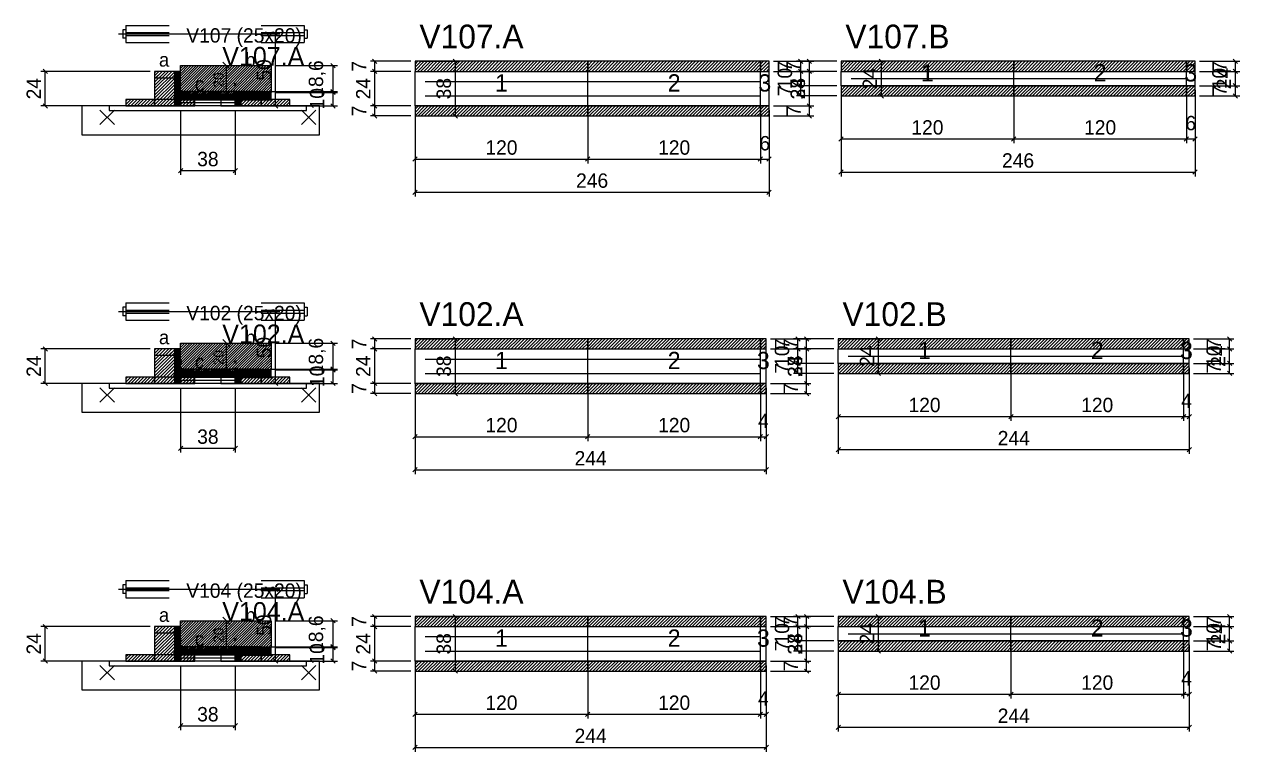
# Model space of a CAD drawing. Extents: x -9000 to 3070, y -3947 to 1250.
# Drawn here: x -69 to 776, y -1245 to -739 of the extents above; entities that cross this region are included whole.
import ezdxf
from ezdxf.enums import TextEntityAlignment as Align

# ---------------------------------------------------------------- set-up
doc = ezdxf.new("R2010")
doc.units = 0
for name, color, linetype in [('5', 5, 'Continuous'), ('BARRA_ANCORAGEM', 126, 'Continuous'), ('barrote', 126, 'Continuous'), ('CONCRETO', 251, 'Continuous'), ('COTA', 241, 'Continuous'), ('Cota Seção (2x)', 241, 'Continuous'), ('detalhes', 7, 'Continuous'), ('Hachura', 251, 'Continuous'), ('HACHURACONCRETO', 251, 'Continuous'), ('Madeira', 126, 'Continuous'), ('NOMENCLATURA', 7, 'Continuous'), ('Painéis', 200, 'Continuous'), ('presilha', 224, 'Continuous'), ('SARR_2.2x5', 40, 'Continuous'), ('SARR_2.2x7', 40, 'Continuous'), ('SARRAFO_2_2X7', 40, 'Continuous'), ('SCO-___-LAJ', 224, 'Continuous'), ('TENSOR', 224, 'Continuous'), ('Texto Seção', 7, 'Continuous')]:
    doc.layers.add(name, color=color, linetype=linetype)
doc.dimstyles.new('PAINEL', dxfattribs={"dimtxt": 10, "dimasz": 3, "dimexe": 3, "dimexo": 3, "dimgap": 3, "dimtad": 1, "dimblk": 'OBLIQUE', "dimblk1": 'OBLIQUE', "dimcen": 2.5, "dimclrd": 4, "dimclre": 4, "dimclrt": 240, "dimazin": 3, "dimtfac": 1, "dimtmove": 0, "dimatfit": 3})
doc.dimstyles.new('SECAO2X', dxfattribs={"dimtxt": 7, "dimasz": 5, "dimexe": 3, "dimexo": 3, "dimgap": 2, "dimtad": 3, "dimblk": 'OBLIQUE', "dimblk1": 'OBLIQUE', "dimcen": 2.5, "dimclrd": 4, "dimclre": 4, "dimclrt": 1, "dimazin": 3, "dimtfac": 1, "dimtmove": 0, "dimatfit": 3})

# ---------------------------------------------------------------- blocks, each defined once
blk = doc.blocks.new('PAR_ESQ')
for p, q in [((-1, -1), (1, 1)), ((-1, 1), (1, -1))]:
    blk.add_line(p, q)
blk = doc.blocks.new('PAR_FUNDO_ESQ')
for p, q in [((-1, -1), (1, 1)), ((-1, 1), (1, -1))]:
    blk.add_line(p, q)
blk = doc.blocks.new('PAR_FUNDO_DIR')
for p, q in [((-1, -1), (1, 1)), ((-1, 1), (1, -1))]:
    blk.add_line(p, q)
blk = doc.blocks.new('par_int_esq')
for p, q in [((-1, -1), (1, 1)), ((-1, 1), (1, -1))]:
    blk.add_line(p, q)
blk = doc.blocks.new('par_int_dir')
for p, q in [((-1, -1), (1, 1)), ((-1, 1), (1, -1))]:
    blk.add_line(p, q)
blk = doc.blocks.new('_OBLIQUE')
at = {"color": 0, "linetype": 'BYBLOCK'}
blk.add_line((-0.5, -0.5), (0.5, 0.5), dxfattribs=at)

msp = doc.modelspace()

# ---------------------------------------------------------------- hatches: boundary and pattern name
at = {"layer": 'COTA'}
h = msp.add_hatch(dxfattribs=at)
h.set_pattern_fill('ANSI31', scale=0.4)
h.paths.add_polyline_path([(40, -788), (40, -768), (103, -768), (103, -786.6), (78, -786.6), (78, -788)])
h = msp.add_hatch(dxfattribs=at)
h.set_pattern_fill('ANSI31', scale=0.5)
h.paths.add_polyline_path([(203, -772), (323, -772), (323, -765), (203, -765)])
h = msp.add_hatch(dxfattribs=at)
h.set_pattern_fill('ANSI31', scale=0.5)
h.paths.add_polyline_path([(323, -772), (443, -772), (443, -765), (323, -765)])
h = msp.add_hatch(dxfattribs=at)
h.set_pattern_fill('ANSI31', scale=0.5)
h.paths.add_polyline_path([(443, -772), (449, -772), (449, -765), (443, -765)])
h = msp.add_hatch(dxfattribs=at)
h.set_pattern_fill('ANSI31', scale=0.5)
h.paths.add_polyline_path([(499, -772), (619, -772), (619, -765), (499, -765)])
h = msp.add_hatch(dxfattribs=at)
h.set_pattern_fill('ANSI31', scale=0.5)
h.paths.add_polyline_path([(619, -772), (739, -772), (739, -765), (619, -765)])
h = msp.add_hatch(dxfattribs=at)
h.set_pattern_fill('ANSI31', scale=0.5)
h.paths.add_polyline_path([(739, -772), (745, -772), (745, -765), (739, -765)])
h = msp.add_hatch(dxfattribs=at)
h.set_pattern_fill('ANSI31', scale=0.5)
h.paths.add_polyline_path([(499, -789), (619, -789), (619, -782), (499, -782)])
h = msp.add_hatch(dxfattribs=at)
h.set_pattern_fill('ANSI31', scale=0.5)
h.paths.add_polyline_path([(619, -789), (739, -789), (739, -782), (619, -782)])
h = msp.add_hatch(dxfattribs=at)
h.set_pattern_fill('ANSI31', scale=0.5)
h.paths.add_polyline_path([(739, -789), (745, -789), (745, -782), (739, -782)])
h = msp.add_hatch(dxfattribs=at)
h.set_pattern_fill('ANSI31', scale=0.5)
h.paths.add_polyline_path([(203, -803), (323, -803), (323, -796), (203, -796)])
h = msp.add_hatch(dxfattribs=at)
h.set_pattern_fill('ANSI31', scale=0.5)
h.paths.add_polyline_path([(323, -803), (443, -803), (443, -796), (323, -796)])
h = msp.add_hatch(dxfattribs=at)
h.set_pattern_fill('ANSI31', scale=0.5)
h.paths.add_polyline_path([(443, -803), (449, -803), (449, -796), (443, -796)])
h = msp.add_hatch(dxfattribs=at)
h.set_pattern_fill('ANSI31', scale=0.4)
h.paths.add_polyline_path([(40, -981), (40, -961), (103, -961), (103, -979.6), (78, -979.6), (78, -981)])
h = msp.add_hatch(dxfattribs=at)
h.set_pattern_fill('ANSI31', scale=0.5)
h.paths.add_polyline_path([(203, -965), (323, -965), (323, -958), (203, -958)])
h = msp.add_hatch(dxfattribs=at)
h.set_pattern_fill('ANSI31', scale=0.5)
h.paths.add_polyline_path([(323, -965), (443, -965), (443, -958), (323, -958)])
h = msp.add_hatch(dxfattribs=at)
h.set_pattern_fill('ANSI31', scale=0.5)
h.paths.add_polyline_path([(443, -965), (447, -965), (447, -958), (443, -958)])
h = msp.add_hatch(dxfattribs=at)
h.set_pattern_fill('ANSI31', scale=0.5)
h.paths.add_polyline_path([(497, -965), (617, -965), (617, -958), (497, -958)])
h = msp.add_hatch(dxfattribs=at)
h.set_pattern_fill('ANSI31', scale=0.5)
h.paths.add_polyline_path([(617, -965), (737, -965), (737, -958), (617, -958)])
h = msp.add_hatch(dxfattribs=at)
h.set_pattern_fill('ANSI31', scale=0.5)
h.paths.add_polyline_path([(737, -965), (741, -965), (741, -958), (737, -958)])
h = msp.add_hatch(dxfattribs=at)
h.set_pattern_fill('ANSI31', scale=0.5)
h.paths.add_polyline_path([(497, -982), (617, -982), (617, -975), (497, -975)])
h = msp.add_hatch(dxfattribs=at)
h.set_pattern_fill('ANSI31', scale=0.5)
h.paths.add_polyline_path([(617, -982), (737, -982), (737, -975), (617, -975)])
h = msp.add_hatch(dxfattribs=at)
h.set_pattern_fill('ANSI31', scale=0.5)
h.paths.add_polyline_path([(737, -982), (741, -982), (741, -975), (737, -975)])
h = msp.add_hatch(dxfattribs=at)
h.set_pattern_fill('ANSI31', scale=0.5)
h.paths.add_polyline_path([(203, -996), (323, -996), (323, -989), (203, -989)])
h = msp.add_hatch(dxfattribs=at)
h.set_pattern_fill('ANSI31', scale=0.5)
h.paths.add_polyline_path([(323, -996), (443, -996), (443, -989), (323, -989)])
h = msp.add_hatch(dxfattribs=at)
h.set_pattern_fill('ANSI31', scale=0.5)
h.paths.add_polyline_path([(443, -996), (447, -996), (447, -989), (443, -989)])
h = msp.add_hatch(dxfattribs=at)
h.set_pattern_fill('ANSI31', scale=0.4)
h.paths.add_polyline_path([(40, -1174), (40, -1154), (103, -1154), (103, -1172.6), (78, -1172.6), (78, -1174)])
h = msp.add_hatch(dxfattribs=at)
h.set_pattern_fill('ANSI31', scale=0.5)
h.paths.add_polyline_path([(203, -1158), (323, -1158), (323, -1151), (203, -1151)])
h = msp.add_hatch(dxfattribs=at)
h.set_pattern_fill('ANSI31', scale=0.5)
h.paths.add_polyline_path([(323, -1158), (443, -1158), (443, -1151), (323, -1151)])
h = msp.add_hatch(dxfattribs=at)
h.set_pattern_fill('ANSI31', scale=0.5)
h.paths.add_polyline_path([(443, -1158), (447, -1158), (447, -1151), (443, -1151)])
h = msp.add_hatch(dxfattribs=at)
h.set_pattern_fill('ANSI31', scale=0.5)
h.paths.add_polyline_path([(497, -1158), (617, -1158), (617, -1151), (497, -1151)])
h = msp.add_hatch(dxfattribs=at)
h.set_pattern_fill('ANSI31', scale=0.5)
h.paths.add_polyline_path([(617, -1158), (737, -1158), (737, -1151), (617, -1151)])
h = msp.add_hatch(dxfattribs=at)
h.set_pattern_fill('ANSI31', scale=0.5)
h.paths.add_polyline_path([(737, -1158), (741, -1158), (741, -1151), (737, -1151)])
h = msp.add_hatch(dxfattribs=at)
h.set_pattern_fill('ANSI31', scale=0.5)
h.paths.add_polyline_path([(497, -1175), (617, -1175), (617, -1168), (497, -1168)])
h = msp.add_hatch(dxfattribs=at)
h.set_pattern_fill('ANSI31', scale=0.5)
h.paths.add_polyline_path([(617, -1175), (737, -1175), (737, -1168), (617, -1168)])
h = msp.add_hatch(dxfattribs=at)
h.set_pattern_fill('ANSI31', scale=0.5)
h.paths.add_polyline_path([(737, -1175), (741, -1175), (741, -1168), (737, -1168)])
h = msp.add_hatch(dxfattribs=at)
h.set_pattern_fill('ANSI31', scale=0.5)
h.paths.add_polyline_path([(203, -1189), (323, -1189), (323, -1182), (203, -1182)])
h = msp.add_hatch(dxfattribs=at)
h.set_pattern_fill('ANSI31', scale=0.5)
h.paths.add_polyline_path([(323, -1189), (443, -1189), (443, -1182), (323, -1182)])
h = msp.add_hatch(dxfattribs=at)
h.set_pattern_fill('ANSI31', scale=0.5)
h.paths.add_polyline_path([(443, -1189), (447, -1189), (447, -1182), (443, -1182)])
at = {"layer": 'Hachura'}
h = msp.add_hatch(dxfattribs=at)
h.set_pattern_fill('ANSI31', scale=0.5)
h.paths.add_polyline_path([(22, -796), (36, -796), (36, -772), (22, -772)])
h = msp.add_hatch(dxfattribs=at)
h.set_pattern_fill('ANSI31', scale=0.5)
h.paths.add_polyline_path([(22, -776.4), (36, -776.4), (36, -772), (22, -772)])
h = msp.add_hatch(dxfattribs=at)
h.set_pattern_fill('SOLID')
h.paths.add_polyline_path([(36, -796), (40, -796), (40, -772), (36, -772)])
h = msp.add_hatch(dxfattribs=at)
h.set_pattern_fill('ANSI31', scale=0.5)
h.paths.add_polyline_path([(2, -796), (22, -796), (22, -791.6), (2, -791.6)])
h = msp.add_hatch(dxfattribs=at)
h.set_pattern_fill('SOLID')
h.paths.add_polyline_path([(40, -791.6), (78, -791.6), (78, -788), (40, -788)])
h = msp.add_hatch(dxfattribs=at)
h.set_pattern_fill('ANSI31', scale=0.5)
h.paths.add_polyline_path([(40, -796), (50, -796), (50, -791.6), (40, -791.6)])
h = msp.add_hatch(dxfattribs=at)
h.set_pattern_fill('SOLID')
h.paths.add_polyline_path([(78, -796), (82, -796), (82, -786), (78, -786)])
h = msp.add_hatch(dxfattribs=at)
h.set_pattern_fill('SOLID')
h.paths.add_polyline_path([(78, -786), (103, -786), (103, -792), (78, -792)])
h = msp.add_hatch(dxfattribs=at)
h.set_pattern_fill('ANSI31', scale=0.5)
h.paths.add_polyline_path([(82, -796), (96, -796), (96, -786), (82, -786)])
h = msp.add_hatch(dxfattribs=at)
h.set_pattern_fill('ANSI31', scale=0.5)
h.paths.add_polyline_path([(82, -790.4), (96, -790.4), (96, -786), (82, -786)])
h = msp.add_hatch(dxfattribs=at)
h.set_pattern_fill('ANSI31', scale=0.5)
h.paths.add_polyline_path([(96, -796), (116, -796), (116, -791.6), (96, -791.6)])
h = msp.add_hatch(dxfattribs=at)
h.set_pattern_fill('ANSI31', scale=0.5)
h.paths.add_polyline_path([(22, -989), (36, -989), (36, -965), (22, -965)])
h = msp.add_hatch(dxfattribs=at)
h.set_pattern_fill('ANSI31', scale=0.5)
h.paths.add_polyline_path([(22, -969.4), (36, -969.4), (36, -965), (22, -965)])
h = msp.add_hatch(dxfattribs=at)
h.set_pattern_fill('SOLID')
h.paths.add_polyline_path([(36, -989), (40, -989), (40, -965), (36, -965)])
h = msp.add_hatch(dxfattribs=at)
h.set_pattern_fill('SOLID')
h.paths.add_polyline_path([(78, -989), (82, -989), (82, -979), (78, -979)])
h = msp.add_hatch(dxfattribs=at)
h.set_pattern_fill('SOLID')
h.paths.add_polyline_path([(78, -979), (103, -979), (103, -985), (78, -985)])
h = msp.add_hatch(dxfattribs=at)
h.set_pattern_fill('ANSI31', scale=0.5)
h.paths.add_polyline_path([(82, -989), (96, -989), (96, -979), (82, -979)])
h = msp.add_hatch(dxfattribs=at)
h.set_pattern_fill('ANSI31', scale=0.5)
h.paths.add_polyline_path([(82, -983.4), (96, -983.4), (96, -979), (82, -979)])
h = msp.add_hatch(dxfattribs=at)
h.set_pattern_fill('ANSI31', scale=0.5)
h.paths.add_polyline_path([(2, -989), (22, -989), (22, -984.6), (2, -984.6)])
h = msp.add_hatch(dxfattribs=at)
h.set_pattern_fill('SOLID')
h.paths.add_polyline_path([(40, -984.6), (78, -984.6), (78, -981), (40, -981)])
h = msp.add_hatch(dxfattribs=at)
h.set_pattern_fill('ANSI31', scale=0.5)
h.paths.add_polyline_path([(40, -989), (50, -989), (50, -984.6), (40, -984.6)])
h = msp.add_hatch(dxfattribs=at)
h.set_pattern_fill('ANSI31', scale=0.5)
h.paths.add_polyline_path([(96, -989), (116, -989), (116, -984.6), (96, -984.6)])
h = msp.add_hatch(dxfattribs=at)
h.set_pattern_fill('ANSI31', scale=0.5)
h.paths.add_polyline_path([(22, -1182), (36, -1182), (36, -1158), (22, -1158)])
h = msp.add_hatch(dxfattribs=at)
h.set_pattern_fill('ANSI31', scale=0.5)
h.paths.add_polyline_path([(22, -1162.4), (36, -1162.4), (36, -1158), (22, -1158)])
h = msp.add_hatch(dxfattribs=at)
h.set_pattern_fill('SOLID')
h.paths.add_polyline_path([(36, -1182), (40, -1182), (40, -1158), (36, -1158)])
h = msp.add_hatch(dxfattribs=at)
h.set_pattern_fill('SOLID')
h.paths.add_polyline_path([(78, -1182), (82, -1182), (82, -1172), (78, -1172)])
h = msp.add_hatch(dxfattribs=at)
h.set_pattern_fill('SOLID')
h.paths.add_polyline_path([(78, -1172), (103, -1172), (103, -1178), (78, -1178)])
h = msp.add_hatch(dxfattribs=at)
h.set_pattern_fill('ANSI31', scale=0.5)
h.paths.add_polyline_path([(82, -1182), (96, -1182), (96, -1172), (82, -1172)])
h = msp.add_hatch(dxfattribs=at)
h.set_pattern_fill('ANSI31', scale=0.5)
h.paths.add_polyline_path([(82, -1176.4), (96, -1176.4), (96, -1172), (82, -1172)])
h = msp.add_hatch(dxfattribs=at)
h.set_pattern_fill('ANSI31', scale=0.5)
h.paths.add_polyline_path([(2, -1182), (22, -1182), (22, -1177.6), (2, -1177.6)])
h = msp.add_hatch(dxfattribs=at)
h.set_pattern_fill('SOLID')
h.paths.add_polyline_path([(40, -1177.6), (78, -1177.6), (78, -1174), (40, -1174)])
h = msp.add_hatch(dxfattribs=at)
h.set_pattern_fill('ANSI31', scale=0.5)
h.paths.add_polyline_path([(40, -1182), (50, -1182), (50, -1177.6), (40, -1177.6)])
h = msp.add_hatch(dxfattribs=at)
h.set_pattern_fill('ANSI31', scale=0.5)
h.paths.add_polyline_path([(96, -1182), (116, -1182), (116, -1177.6), (96, -1177.6)])
at = {"layer": 'HACHURACONCRETO'}
h = msp.add_hatch(dxfattribs=at)
h.set_pattern_fill('ANSI31', scale=0.3)
h.paths.add_polyline_path([(40, -791.6), (78, -791.6), (78, -786), (40, -786)])
h = msp.add_hatch(dxfattribs=at)
h.set_pattern_fill('ANSI31', scale=0.3)
h.paths.add_polyline_path([(40, -984.6), (78, -984.6), (78, -979), (40, -979)])
h = msp.add_hatch(dxfattribs=at)
h.set_pattern_fill('ANSI31', scale=0.3)
h.paths.add_polyline_path([(40, -1177.6), (78, -1177.6), (78, -1172), (40, -1172)])

# ---------------------------------------------------------------- linework, layer by layer
for p, q in [((0, -743), (0, -749)), ((2, -743), (0, -743)), ((2, -740), (32, -740)), ((2, -740), (2, -752)), ((96, -740), (126, -740)), ((126, -740), (126, -752)), ((126, -743), (128, -743)), ((128, -743), (128, -749)), ((2, -749), (0, -749)), ((2, -745), (32, -745)), ((2, -747), (32, -747)), ((96, -745), (126, -745)), ((96, -747), (126, -747)), ((126, -749), (128, -749)), ((2, -752), (32, -752)), ((96, -752), (126, -752)), ((0, -936), (0, -942)), ((2, -936), (0, -936)), ((2, -933), (32, -933)), ((2, -933), (2, -945)), ((96, -933), (126, -933)), ((126, -933), (126, -945)), ((126, -936), (128, -936)), ((128, -936), (128, -942)), ((2, -942), (0, -942)), ((2, -938), (32, -938)), ((2, -940), (32, -940)), ((2, -945), (32, -945)), ((96, -938), (126, -938)), ((96, -940), (126, -940)), ((96, -945), (126, -945)), ((126, -942), (128, -942)), ((0, -1129), (0, -1135)), ((2, -1129), (0, -1129)), ((2, -1126), (32, -1126)), ((2, -1126), (2, -1138)), ((2, -1131), (32, -1131)), ((96, -1126), (126, -1126)), ((96, -1131), (126, -1131)), ((126, -1126), (126, -1138)), ((126, -1129), (128, -1129)), ((128, -1129), (128, -1135)), ((2, -1135), (0, -1135)), ((2, -1133), (32, -1133)), ((2, -1138), (32, -1138)), ((96, -1133), (126, -1133)), ((96, -1138), (126, -1138)), ((126, -1135), (128, -1135))]:
    msp.add_line(p, q)
at = {"layer": 'BARRA_ANCORAGEM'}
for p, q in [((40, -788.3), (78, -788.3)), ((40, -790.3), (40, -788.3)), ((40, -790.3), (78, -790.3)), ((40, -791.7), (78, -791.7)), ((40, -793.7), (40, -791.7)), ((40, -793.7), (78, -793.7)), ((78, -790.3), (78, -788.3)), ((78, -793.7), (78, -791.7)), ((40, -981.3), (78, -981.3)), ((40, -983.3), (40, -981.3)), ((40, -983.3), (78, -983.3)), ((40, -984.7), (78, -984.7)), ((40, -986.7), (40, -984.7)), ((40, -986.7), (78, -986.7)), ((78, -983.3), (78, -981.3)), ((78, -986.7), (78, -984.7)), ((40, -1174.3), (78, -1174.3)), ((40, -1176.3), (40, -1174.3)), ((40, -1176.3), (78, -1176.3)), ((40, -1177.7), (78, -1177.7)), ((40, -1179.7), (40, -1177.7)), ((40, -1179.7), (78, -1179.7)), ((78, -1176.3), (78, -1174.3)), ((78, -1179.7), (78, -1177.7))]:
    msp.add_line(p, q, dxfattribs=at)
at = {"layer": 'barrote'}
for points in [[(-28.5, -816), (136.5, -816), (136.5, -796), (-28.5, -796)], [(-28.5, -1009), (136.5, -1009), (136.5, -989), (-28.5, -989)], [(-28.5, -1202), (136.5, -1202), (136.5, -1182), (-28.5, -1182)]]:
    msp.add_lwpolyline(points, close=True, dxfattribs=at)
at = {"layer": 'CONCRETO'}
for points in [[(40, -788), (40, -768), (103, -768), (103, -786.6), (78, -786.6), (78, -788)], [(40, -981), (40, -961), (103, -961), (103, -979.6), (78, -979.6), (78, -981)], [(40, -1174), (40, -1154), (103, -1154), (103, -1172.6), (78, -1172.6), (78, -1174)]]:
    msp.add_lwpolyline(points, close=True, dxfattribs=at)
at = {"layer": 'HACHURACONCRETO'}
for points in [[(40, -791.6), (78, -791.6), (78, -786), (40, -786)], [(40, -984.6), (78, -984.6), (78, -979), (40, -979)], [(40, -1177.6), (78, -1177.6), (78, -1172), (40, -1172)]]:
    msp.add_lwpolyline(points, close=True, dxfattribs=at)
at = {"layer": 'Madeira'}
for points in [[(22, -796), (36, -796), (36, -772), (22, -772)], [(22, -776.4), (36, -776.4), (36, -772), (22, -772)], [(2, -796), (22, -796), (22, -791.6), (2, -791.6)], [(22, -796), (36, -796), (36, -791.6), (22, -791.6)], [(40, -796), (50, -796), (50, -791.6), (40, -791.6)], [(68, -796), (78, -796), (78, -791.6), (68, -791.6)], [(82, -796), (96, -796), (96, -786), (82, -786)], [(82, -790.4), (96, -790.4), (96, -786), (82, -786)], [(96, -796), (116, -796), (116, -791.6), (96, -791.6)], [(22, -989), (36, -989), (36, -965), (22, -965)], [(22, -969.4), (36, -969.4), (36, -965), (22, -965)], [(82, -989), (96, -989), (96, -979), (82, -979)], [(82, -983.4), (96, -983.4), (96, -979), (82, -979)], [(2, -989), (22, -989), (22, -984.6), (2, -984.6)], [(22, -989), (36, -989), (36, -984.6), (22, -984.6)], [(40, -989), (50, -989), (50, -984.6), (40, -984.6)], [(68, -989), (78, -989), (78, -984.6), (68, -984.6)], [(96, -989), (116, -989), (116, -984.6), (96, -984.6)], [(22, -1182), (36, -1182), (36, -1158), (22, -1158)], [(22, -1162.4), (36, -1162.4), (36, -1158), (22, -1158)], [(82, -1182), (96, -1182), (96, -1172), (82, -1172)], [(82, -1176.4), (96, -1176.4), (96, -1172), (82, -1172)], [(2, -1182), (22, -1182), (22, -1177.6), (2, -1177.6)], [(22, -1182), (36, -1182), (36, -1177.6), (22, -1177.6)], [(40, -1182), (50, -1182), (50, -1177.6), (40, -1177.6)], [(68, -1182), (78, -1182), (78, -1177.6), (68, -1177.6)], [(96, -1182), (116, -1182), (116, -1177.6), (96, -1177.6)]]:
    msp.add_lwpolyline(points, close=True, dxfattribs=at)
at = {"layer": 'Painéis'}
for p, q in [((203, -772), (323, -772)), ((203, -796), (203, -772)), ((323, -796), (323, -772)), ((323, -796), (323, -772)), ((323, -772), (443, -772)), ((323, -796), (323, -772)), ((443, -796), (443, -772)), ((443, -796), (443, -772)), ((443, -772), (449, -772)), ((443, -796), (443, -772)), ((449, -796), (449, -772)), ((499, -772), (619, -772)), ((499, -782), (499, -772)), ((619, -782), (619, -772)), ((619, -782), (619, -772)), ((619, -772), (739, -772)), ((619, -782), (619, -772)), ((739, -782), (739, -772)), ((739, -782), (739, -772)), ((739, -772), (745, -772)), ((739, -782), (739, -772)), ((745, -782), (745, -772)), ((499, -782), (619, -782)), ((619, -782), (739, -782)), ((739, -782), (745, -782)), ((203, -796), (323, -796)), ((323, -796), (443, -796)), ((443, -796), (449, -796)), ((203, -965), (323, -965)), ((203, -989), (203, -965)), ((323, -989), (323, -965)), ((323, -989), (323, -965)), ((323, -965), (443, -965)), ((323, -989), (323, -965)), ((443, -989), (443, -965)), ((443, -989), (443, -965)), ((443, -965), (447, -965)), ((443, -989), (443, -965)), ((447, -989), (447, -965)), ((497, -965), (617, -965)), ((497, -975), (497, -965)), ((617, -975), (617, -965)), ((617, -975), (617, -965)), ((617, -965), (737, -965)), ((617, -975), (617, -965)), ((737, -975), (737, -965)), ((737, -975), (737, -965)), ((737, -965), (741, -965)), ((737, -975), (737, -965)), ((741, -975), (741, -965)), ((497, -975), (617, -975)), ((617, -975), (737, -975)), ((737, -975), (741, -975)), ((203, -989), (323, -989)), ((323, -989), (443, -989)), ((443, -989), (447, -989)), ((203, -1158), (323, -1158)), ((203, -1182), (203, -1158)), ((323, -1182), (323, -1158)), ((323, -1182), (323, -1158)), ((323, -1158), (443, -1158)), ((323, -1182), (323, -1158)), ((443, -1182), (443, -1158)), ((443, -1182), (443, -1158)), ((443, -1158), (447, -1158)), ((443, -1182), (443, -1158)), ((447, -1182), (447, -1158)), ((497, -1158), (617, -1158)), ((497, -1168), (497, -1158)), ((617, -1168), (617, -1158)), ((617, -1168), (617, -1158)), ((617, -1158), (737, -1158)), ((617, -1168), (617, -1158)), ((737, -1168), (737, -1158)), ((737, -1168), (737, -1158)), ((737, -1158), (741, -1158)), ((737, -1168), (737, -1158)), ((741, -1168), (741, -1158)), ((497, -1168), (617, -1168)), ((617, -1168), (737, -1168)), ((737, -1168), (741, -1168)), ((203, -1182), (323, -1182)), ((323, -1182), (443, -1182)), ((443, -1182), (447, -1182))]:
    msp.add_line(p, q, dxfattribs=at)
for points in [[(36, -796), (40, -796), (40, -772), (36, -772)], [(40, -791.6), (78, -791.6), (78, -788), (40, -788)], [(78, -796), (82, -796), (82, -786), (78, -786)], [(78, -786), (103, -786), (103, -786.6), (78, -786.6)], [(36, -989), (40, -989), (40, -965), (36, -965)], [(78, -989), (82, -989), (82, -979), (78, -979)], [(78, -979), (103, -979), (103, -979.6), (78, -979.6)], [(40, -984.6), (78, -984.6), (78, -981), (40, -981)], [(36, -1182), (40, -1182), (40, -1158), (36, -1158)], [(78, -1182), (82, -1182), (82, -1172), (78, -1172)], [(78, -1172), (103, -1172), (103, -1172.6), (78, -1172.6)], [(40, -1177.6), (78, -1177.6), (78, -1174), (40, -1174)]]:
    msp.add_lwpolyline(points, close=True, dxfattribs=at)
at = {"layer": 'presilha'}
for p, q in [((-16, -809), (-6, -799)), ((-16, -799), (-6, -809)), ((124, -809), (134, -799)), ((124, -799), (134, -809)), ((-16, -1002), (-6, -992)), ((-16, -992), (-6, -1002)), ((124, -1002), (134, -992)), ((124, -992), (134, -1002)), ((-16, -1195), (-6, -1185)), ((-16, -1185), (-6, -1195)), ((124, -1195), (134, -1185)), ((124, -1185), (134, -1195))]:
    msp.add_line(p, q, dxfattribs=at)
at = {"layer": 'SARR_2.2x5'}
for points in [[(506, -777), (619, -777)], [(506, -777), (619, -777)], [(619, -777), (739, -777)], [(619, -777), (739, -777)], [(504, -970), (617, -970)], [(504, -970), (617, -970)], [(617, -970), (737, -970)], [(617, -970), (737, -970)], [(504, -1163), (617, -1163)], [(504, -1163), (617, -1163)], [(617, -1163), (737, -1163)], [(617, -1163), (737, -1163)]]:
    msp.add_lwpolyline(points, dxfattribs=at)
at = {"layer": 'SARR_2.2x7'}
for points in [[(210, -779), (323, -779)], [(210, -779), (323, -779)], [(323, -779), (443, -779)], [(323, -779), (443, -779)], [(210, -789), (323, -789)], [(210, -789), (323, -789)], [(323, -789), (443, -789)], [(323, -789), (443, -789)], [(210, -972), (323, -972)], [(210, -972), (323, -972)], [(323, -972), (443, -972)], [(323, -972), (443, -972)], [(210, -982), (323, -982)], [(210, -982), (323, -982)], [(323, -982), (443, -982)], [(323, -982), (443, -982)], [(210, -1165), (323, -1165)], [(210, -1165), (323, -1165)], [(323, -1165), (443, -1165)], [(323, -1165), (443, -1165)], [(210, -1175), (323, -1175)], [(210, -1175), (323, -1175)], [(323, -1175), (443, -1175)], [(323, -1175), (443, -1175)]]:
    msp.add_lwpolyline(points, dxfattribs=at)
at = {"layer": 'SARRAFO_2_2X7'}
for p, q in [((36, -781.2), (36, -776.8)), ((36, -776.8), (40, -776.8)), ((40, -781.2), (40, -776.8)), ((36, -781.2), (40, -781.2)), ((36, -791.2), (36, -786.8)), ((36, -786.8), (40, -786.8)), ((36, -791.2), (40, -791.2)), ((40, -791.2), (40, -786.8)), ((78, -793.2), (78, -788.8)), ((78, -788.8), (82, -788.8)), ((78, -793.2), (82, -793.2)), ((82, -793.2), (82, -788.8)), ((36, -974.2), (36, -969.8)), ((36, -969.8), (40, -969.8)), ((40, -974.2), (40, -969.8)), ((36, -974.2), (40, -974.2)), ((36, -984.2), (36, -979.8)), ((36, -979.8), (40, -979.8)), ((36, -984.2), (40, -984.2)), ((40, -984.2), (40, -979.8)), ((78, -986.2), (78, -981.8)), ((78, -981.8), (82, -981.8)), ((78, -986.2), (82, -986.2)), ((82, -986.2), (82, -981.8)), ((36, -1167.2), (36, -1162.8)), ((36, -1162.8), (40, -1162.8)), ((40, -1167.2), (40, -1162.8)), ((36, -1167.2), (40, -1167.2)), ((36, -1177.2), (36, -1172.8)), ((36, -1172.8), (40, -1172.8)), ((40, -1177.2), (40, -1172.8)), ((36, -1177.2), (40, -1177.2)), ((78, -1179.2), (78, -1174.8)), ((78, -1174.8), (82, -1174.8)), ((78, -1179.2), (82, -1179.2)), ((82, -1179.2), (82, -1174.8))]:
    msp.add_line(p, q, dxfattribs=at)
at = {"layer": 'SCO-___-LAJ'}
for points in [[(203, -772), (323, -772), (323, -765), (203, -765)], [(323, -772), (443, -772), (443, -765), (323, -765)], [(443, -772), (449, -772), (449, -765), (443, -765)], [(499, -772), (619, -772), (619, -765), (499, -765)], [(619, -772), (739, -772), (739, -765), (619, -765)], [(739, -772), (745, -772), (745, -765), (739, -765)], [(499, -789), (619, -789), (619, -782), (499, -782)], [(619, -789), (739, -789), (739, -782), (619, -782)], [(739, -789), (745, -789), (745, -782), (739, -782)], [(-9.5, -799.2), (127.5, -799.2), (127.5, -796), (-9.5, -796)], [(203, -803), (323, -803), (323, -796), (203, -796)], [(323, -803), (443, -803), (443, -796), (323, -796)], [(443, -803), (449, -803), (449, -796), (443, -796)], [(203, -965), (323, -965), (323, -958), (203, -958)], [(323, -965), (443, -965), (443, -958), (323, -958)], [(443, -965), (447, -965), (447, -958), (443, -958)], [(497, -965), (617, -965), (617, -958), (497, -958)], [(617, -965), (737, -965), (737, -958), (617, -958)], [(737, -965), (741, -965), (741, -958), (737, -958)], [(497, -982), (617, -982), (617, -975), (497, -975)], [(617, -982), (737, -982), (737, -975), (617, -975)], [(737, -982), (741, -982), (741, -975), (737, -975)], [(-9.5, -992.2), (127.5, -992.2), (127.5, -989), (-9.5, -989)], [(203, -996), (323, -996), (323, -989), (203, -989)], [(323, -996), (443, -996), (443, -989), (323, -989)], [(443, -996), (447, -996), (447, -989), (443, -989)], [(203, -1158), (323, -1158), (323, -1151), (203, -1151)], [(323, -1158), (443, -1158), (443, -1151), (323, -1151)], [(443, -1158), (447, -1158), (447, -1151), (443, -1151)], [(497, -1158), (617, -1158), (617, -1151), (497, -1151)], [(617, -1158), (737, -1158), (737, -1151), (617, -1151)], [(737, -1158), (741, -1158), (741, -1151), (737, -1151)], [(497, -1175), (617, -1175), (617, -1168), (497, -1168)], [(617, -1175), (737, -1175), (737, -1168), (617, -1168)], [(737, -1175), (741, -1175), (741, -1168), (737, -1168)], [(-9.5, -1185.2), (127.5, -1185.2), (127.5, -1182), (-9.5, -1182)], [(203, -1189), (323, -1189), (323, -1182), (203, -1182)], [(323, -1189), (443, -1189), (443, -1182), (323, -1182)], [(443, -1189), (447, -1189), (447, -1182), (443, -1182)]]:
    msp.add_lwpolyline(points, close=True, dxfattribs=at)
at = {"layer": 'TENSOR'}
for p, q in [((-3, -746), (101, -746)), ((-3, -939), (101, -939)), ((-3, -1132), (101, -1132))]:
    msp.add_line(p, q, dxfattribs=at)

# ---------------------------------------------------------------- block references
at = {"layer": 'Painéis'}
for name, p in [('par_int_esq', (40, -781)), ('PAR_FUNDO_ESQ', (40, -786)), ('par_int_dir', (78, -781)), ('PAR_FUNDO_DIR', (78, -786)), ('PAR_ESQ', (36, -791)), ('par_int_esq', (40, -974)), ('PAR_FUNDO_ESQ', (40, -979)), ('par_int_dir', (78, -974)), ('PAR_FUNDO_DIR', (78, -979)), ('PAR_ESQ', (36, -984)), ('par_int_esq', (40, -1167)), ('PAR_FUNDO_ESQ', (40, -1172)), ('par_int_dir', (78, -1167)), ('PAR_FUNDO_DIR', (78, -1172)), ('PAR_ESQ', (36, -1177))]:
    msp.add_blockref(name, p, dxfattribs=at)

# ---------------------------------------------------------------- texts
at = {"layer": '5'}
for s, p in [('1', (559, -773)), ('2', (679, -773)), ('3', (742, -773)), ('1', (263, -780)), ('2', (383, -780)), ('3', (446, -780)), ('1', (557, -966)), ('2', (677, -966)), ('3', (739, -966)), ('1', (263, -973)), ('2', (383, -973)), ('3', (445, -973)), ('1', (557, -1159)), ('2', (677, -1159)), ('3', (739, -1159)), ('1', (263, -1166)), ('2', (383, -1166)), ('3', (445, -1166))]:
    msp.add_text(s, height=12, dxfattribs=at).set_placement(p, align=Align.MIDDLE_CENTER)
at = {"layer": 'detalhes'}
for s, p in [('b', (85, -768.7)), ('a', (25, -768.7)), ('c', (50, -785.5)), ('a', (25, -961.7)), ('b', (85, -961.7)), ('c', (50, -978.5)), ('a', (25, -1154.7)), ('b', (85, -1154.7)), ('c', (50, -1171.5))]:
    msp.add_text(s, height=9.6, dxfattribs=at).set_placement(p)
at = {"layer": 'NOMENCLATURA'}
for s, p in [('V107.A', (206, -756)), ('V107.B', (502, -756)), ('V102.A', (206, -949)), ('V102.B', (500, -949)), ('V104.A', (206, -1142)), ('V104.B', (500, -1142))]:
    msp.add_text(s, height=16.5, dxfattribs=at).set_placement(p)
at = {"layer": 'Texto Seção'}
for s, height, p in [('V107 (25x20)', 10, (44, -752)), ('V107.A', 13, (69, -768)), ('V102 (25x20)', 10, (44, -945)), ('V102.A', 13, (69, -961)), ('V104 (25x20)', 10, (44, -1138)), ('V104.A', 13, (69, -1154))]:
    msp.add_text(s, height=height, dxfattribs=at).set_placement(p)

# ---------------------------------------------------------------- dimensions: what is measured, and where the dimension line sits
at = {"layer": 'COTA'}
for base, p1, p2 in [((106, -796), (96, -796), (96, -746)), ((146, -786.6), (103, -786.6), (103, -768)), ((175, -772), (203, -772), (203, -765)), ((231, -803), (203, -803), (203, -765)), ((477, -803), (449, -803), (449, -765)), ((477, -772), (449, -772), (449, -765)), ((471, -772), (499, -772), (499, -765)), ((527, -789), (499, -789), (499, -765)), ((773, -789), (745, -789), (745, -765)), ((773, -772), (745, -772), (745, -765)), ((-54, -796), (2, -796), (22, -772)), ((175, -796), (203, -796), (203, -772)), ((477, -796), (449, -796), (449, -772)), ((471, -782), (499, -782), (499, -772)), ((773, -782), (745, -782), (745, -772)), ((146, -796), (96, -796), (96, -786)), ((471, -789), (499, -789), (499, -782)), ((773, -789), (745, -789), (745, -782)), ((175, -803), (203, -803), (203, -796)), ((477, -803), (449, -803), (449, -796)), ((106, -989), (96, -989), (96, -939)), ((146, -979.6), (103, -979.6), (103, -961)), ((175, -965), (203, -965), (203, -958)), ((231, -996), (203, -996), (203, -958)), ((475, -996), (447, -996), (447, -958)), ((475, -965), (447, -965), (447, -958)), ((469, -965), (497, -965), (497, -958)), ((469, -975), (497, -975), (497, -965)), ((525, -982), (497, -982), (497, -958)), ((769, -982), (741, -982), (741, -958)), ((769, -965), (741, -965), (741, -958)), ((769, -975), (741, -975), (741, -965)), ((-54, -989), (2, -989), (22, -965)), ((175, -989), (203, -989), (203, -965)), ((475, -989), (447, -989), (447, -965)), ((146, -989), (96, -989), (96, -979)), ((469, -982), (497, -982), (497, -975)), ((769, -982), (741, -982), (741, -975)), ((175, -996), (203, -996), (203, -989)), ((475, -996), (447, -996), (447, -989)), ((106, -1182), (96, -1182), (96, -1132)), ((-54, -1182), (2, -1182), (22, -1158)), ((146, -1172.6), (103, -1172.6), (103, -1154)), ((175, -1158), (203, -1158), (203, -1151)), ((175, -1182), (203, -1182), (203, -1158)), ((231, -1189), (203, -1189), (203, -1151)), ((475, -1189), (447, -1189), (447, -1151)), ((475, -1158), (447, -1158), (447, -1151)), ((475, -1182), (447, -1182), (447, -1158)), ((469, -1158), (497, -1158), (497, -1151)), ((469, -1168), (497, -1168), (497, -1158)), ((525, -1175), (497, -1175), (497, -1151)), ((769, -1175), (741, -1175), (741, -1151)), ((769, -1158), (741, -1158), (741, -1151)), ((769, -1168), (741, -1168), (741, -1158)), ((146, -1182), (96, -1182), (96, -1172)), ((469, -1175), (497, -1175), (497, -1168)), ((769, -1175), (741, -1175), (741, -1168)), ((175, -1189), (203, -1189), (203, -1182)), ((475, -1189), (447, -1189), (447, -1182))]:
    msp.add_linear_dim(base=base, p1=p1, p2=p2, angle=90, dimstyle='PAINEL', dxfattribs=at).render()
for base, p1, p2 in [((499, -819), (499, -782), (619, -782)), ((499, -842), (499, -782), (745, -782)), ((619, -819), (619, -782), (739, -782)), ((739, -819), (739, -782), (745, -782)), ((40, -841), (40, -796), (78, -796)), ((203, -833), (203, -796), (323, -796)), ((203, -856), (203, -796), (449, -796)), ((323, -833), (323, -796), (443, -796)), ((443, -833), (443, -796), (449, -796)), ((497, -1012), (497, -975), (617, -975)), ((497, -1035), (497, -975), (741, -975)), ((617, -1012), (617, -975), (737, -975)), ((737, -1012), (737, -975), (741, -975)), ((40, -1034), (40, -989), (78, -989)), ((203, -1026), (203, -989), (323, -989)), ((203, -1049), (203, -989), (447, -989)), ((323, -1026), (323, -989), (443, -989)), ((443, -1026), (443, -989), (447, -989)), ((497, -1205), (497, -1168), (617, -1168)), ((497, -1228), (497, -1168), (741, -1168)), ((617, -1205), (617, -1168), (737, -1168)), ((737, -1205), (737, -1168), (741, -1168)), ((40, -1227), (40, -1182), (78, -1182)), ((203, -1219), (203, -1182), (323, -1182)), ((203, -1242), (203, -1182), (447, -1182)), ((323, -1219), (323, -1182), (443, -1182)), ((443, -1219), (443, -1182), (447, -1182))]:
    msp.add_linear_dim(base=base, p1=p1, p2=p2, dimstyle='PAINEL', dxfattribs=at).render()
at = {"layer": 'Cota Seção (2x)'}
for base, p1, p2 in [((72, -788), (40, -788), (40, -768)), ((72, -981), (40, -981), (40, -961)), ((72, -1174), (40, -1174), (40, -1154))]:
    msp.add_linear_dim(base=base, p1=p1, p2=p2, angle=90, dimstyle='SECAO2X', dxfattribs=at).render()

doc.saveas('drawing.dxf')
